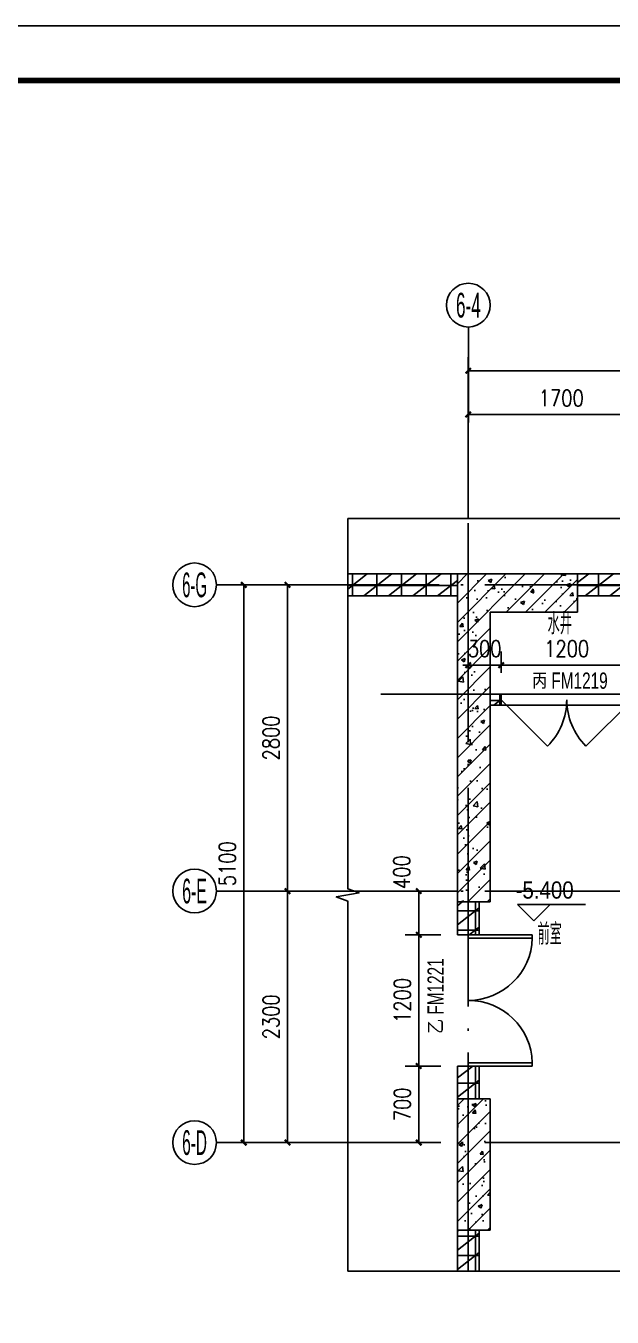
# Model space of a CAD drawing. Extents: x 718358 to 1668613, y -348838 to -159582.
# Drawn here: x 739264 to 744626, y -183089 to -171281 of the extents above; entities that cross this region are included whole.
import ezdxf
from ezdxf.enums import TextEntityAlignment as Align

# ---------------------------------------------------------------- set-up
doc = ezdxf.new("R2010")
doc.units = 0
doc.header["$LTSCALE"] = 1000
doc.linetypes.add('DOTE', pattern=[2.42, 2, -0.2, 0.02, -0.2])
for name, color, linetype in [('建-可见线', 7, 'Continuous'), ('建-图框', 4, 'Continuous'), ('建-墙体', 2, 'Continuous'), ('建-尺寸', 73, 'Continuous'), ('建-影线', 8, 'Continuous'), ('建-房间名', 7, 'Continuous'), ('建-柱子', 6, 'Continuous'), ('建-标高', 3, 'Continuous'), ('建-符号', 3, 'Continuous'), ('建-轴标', 3, 'Continuous'), ('建-轴网', 14, 'DOTE'), ('建-门', 4, 'Continuous'), ('建-门窗-编号', 7, 'Continuous')]:
    doc.layers.add(name, color=color, linetype=linetype)
doc.styles.add('_TCH_AXIS', font='gt宽度调整.shx', dxfattribs={"bigfont": 'gt国标汉字.shx'})
doc.styles.add('_TCH_DIM', font='gt单线西文.shx', dxfattribs={"width": 0.8, "bigfont": 'gt单线中文.shx'})
doc.styles.add('_TCH_WINDOW', font='gt单线西文.shx', dxfattribs={"height": 3.5, "bigfont": 'gt单线中文.shx'})
doc.styles.add('DIM_FONT', font='SIMPLEX.shx', dxfattribs={"width": 0.8, "bigfont": 'GBCBIG.shx'})
doc.dimstyles.new('DIMN50', dxfattribs={"dimscale": 0.5, "dimtxt": 300, "dimasz": 100, "dimexe": 250, "dimexo": 300, "dimgap": 150, "dimtad": 1, "dimdec": 0, "dimzin": 0, "dimdsep": 46, "dimtxsty": 'DIM_FONT', "dimblk": 'ARCHTICK', "dimcen": 0.09, "dimdle": 1, "dimclrt": 7, "dimazin": 2, "dimtfac": 1, "dimtdec": 0, "dimtix": 1, "dimtmove": 2, "dimatfit": 3, "dimldrblk": 'ARCHTICK', "dimfxl": 1, "dimtolj": 1, "dimtzin": 0, "dimarcsym": 0})
pattern_1 = [(0, (0, 0), (0, 175), []), (37.875, (200, 0), (-84.807639, 109.038328), []), (90, (200, 0), (-225, 1e-14), [])]
pattern_2 = [(45, (0, 0), (-88.388348, 88.388348), []), (50, (0, 0), (358.63009, -31.37607), [37.5, -412.5]), (355, (0, 0), (-69.37567, 376.09607), [30, -330]), (100.4514, (29.9, -2.6), (289.25469, 344.71977), [31.8701, -350.57106]), (46.1842, (0, 100), (533.62052, -82.7595), [56.25, -618.75]), (96.6356, (44.47, 93.1), (467.33135, 487.05894), [47.80514, -525.8565]), (351.1842, (0, 100), (467.33097, 487.0593), [45, -495]), (21, (50, 75), (298.45353, -201.30945), [37.5, -412.5]), (326, (50, 75), (121.65767, 362.57502), [30, -330]), (71.4514, (74.87, 58.22), (420.11131, 161.26525), [31.8701, -350.57106]), (37.5, (0, 0), (6.079928, 166.446927), [0, -326, 0, -335, 0, -331.25]), (7.5, (0, 0), (131.53477, 197.205856), [0, -191, 0, -318.5, 0, -126.25]), (327.5, (-111.5, 0), (266.911218, -11.277436), [0, -125, 0, -390, 0, -517.5]), (317.5, (-161.5, 0), (291.593085, 50.05249), [0, -162.5, 0, -259, 0, -367.5])]

# ---------------------------------------------------------------- blocks, each defined once
blk = doc.blocks.new('_ArchTick')
at = {"color": 0, "linetype": 'ByBlock', "const_width": 0.4}
blk.add_lwpolyline([(-0.5, -0.5), (0.5, 0.5)], dxfattribs=at)
blk = doc.blocks.new('*D792')
at = {"layer": 'Defpoints', "color": 0, "transparency": 16777216}
for p in [(743610, -177127), (743310, -177347), (743610, -177347)]:
    blk.add_point(p, dxfattribs=at)
at = {"layer": '建-尺寸', "color": 0, "lineweight": -2, "transparency": 16777216}
for p, q in [((743310, -177197), (743310, -177002)), ((743610, -177197), (743610, -177002)), ((743310, -177127), (743260, -177127)), ((743310, -177127), (743610, -177127)), ((743610, -177127), (743660, -177127))]:
    blk.add_line(p, q, dxfattribs=at)
at = {"layer": '建-尺寸', "color": 0, "lineweight": -2, "transparency": 16777216, "xscale": 50, "yscale": 50, "zscale": 50}
blk.add_blockref('_ArchTick', (743310, -177127), dxfattribs=at)
at = {"layer": '建-尺寸', "color": 0, "lineweight": -2, "transparency": 16777216, "xscale": 50, "yscale": 50, "zscale": 50, "rotation": 180}
blk.add_blockref('_ArchTick', (743610, -177127), dxfattribs=at)
at = {"layer": '建-尺寸', "color": 7, "transparency": 16777216, "insert": (743460, -176977), "char_height": 150, "attachment_point": 5, "style": 'DIM_FONT'}
blk.add_mtext('\\A1;300', dxfattribs=at)
blk = doc.blocks.new('*D793')
at = {"layer": 'Defpoints', "color": 0, "transparency": 16777216}
for p in [(744810, -177127), (743610, -177347), (744810, -177347)]:
    blk.add_point(p, dxfattribs=at)
at = {"layer": '建-尺寸', "color": 0, "lineweight": -2, "transparency": 16777216}
for p, q in [((743610, -177197), (743610, -177002)), ((744810, -177197), (744810, -177002)), ((743610, -177127), (744811, -177127))]:
    blk.add_line(p, q, dxfattribs=at)
at = {"layer": '建-尺寸', "color": 0, "lineweight": -2, "transparency": 16777216, "xscale": 50, "yscale": 50, "zscale": 50, "rotation": 180}
blk.add_blockref('_ArchTick', (743610, -177127), dxfattribs=at)
at = {"layer": '建-尺寸', "color": 0, "lineweight": -2, "transparency": 16777216, "xscale": 50, "yscale": 50, "zscale": 50}
blk.add_blockref('_ArchTick', (744810, -177127), dxfattribs=at)
at = {"layer": '建-尺寸', "color": 7, "transparency": 16777216, "insert": (744210, -176977), "char_height": 150, "attachment_point": 5, "style": 'DIM_FONT'}
blk.add_mtext('\\A1;1200', dxfattribs=at)
blk = doc.blocks.new('*D832')
at = {"layer": 'Defpoints', "color": 0, "transparency": 16777216}
for p in [(742857, -180793), (743210, -180793), (743210, -181493)]:
    blk.add_point(p, dxfattribs=at)
at = {"layer": '建-尺寸', "color": 0, "lineweight": -2, "transparency": 16777216}
for p, q in [((742857, -181493), (742857, -180792)), ((743060, -180793), (742732, -180793)), ((743060, -181493), (742732, -181493))]:
    blk.add_line(p, q, dxfattribs=at)
at = {"layer": '建-尺寸', "color": 0, "lineweight": -2, "transparency": 16777216, "xscale": 50, "yscale": 50, "zscale": 50}
for p, rotation in [((742857, -180793), 90), ((742857, -181493), 270)]:
    blk.add_blockref('_ArchTick', p, dxfattribs=dict(at, rotation=rotation))
at = {"layer": '建-尺寸', "color": 7, "transparency": 16777216, "insert": (742707, -181143), "char_height": 150, "attachment_point": 5, "rotation": 90, "style": 'DIM_FONT'}
blk.add_mtext('\\A1;700', dxfattribs=at)
blk = doc.blocks.new('*D833')
at = {"layer": 'Defpoints', "color": 0, "transparency": 16777216}
for p in [(742857, -179593), (743210, -179593), (743210, -180793)]:
    blk.add_point(p, dxfattribs=at)
at = {"layer": '建-尺寸', "color": 0, "lineweight": -2, "transparency": 16777216}
for p, q in [((743060, -179593), (742732, -179593)), ((742857, -180793), (742857, -179592)), ((743060, -180793), (742732, -180793))]:
    blk.add_line(p, q, dxfattribs=at)
at = {"layer": '建-尺寸', "color": 0, "lineweight": -2, "transparency": 16777216, "xscale": 50, "yscale": 50, "zscale": 50}
for p, rotation in [((742857, -179593), 90), ((742857, -180793), 270)]:
    blk.add_blockref('_ArchTick', p, dxfattribs=dict(at, rotation=rotation))
at = {"layer": '建-尺寸', "color": 7, "transparency": 16777216, "insert": (742707, -180193), "char_height": 150, "attachment_point": 5, "rotation": 90, "style": 'DIM_FONT'}
blk.add_mtext('\\A1;1200', dxfattribs=at)
blk = doc.blocks.new('*D834')
at = {"layer": 'Defpoints', "color": 0, "transparency": 16777216}
for p in [(742857, -179193), (743210, -179193), (743210, -179593)]:
    blk.add_point(p, dxfattribs=at)
at = {"layer": '建-尺寸', "color": 0, "lineweight": -2, "transparency": 16777216}
for p, q in [((743060, -179193), (742732, -179193)), ((742857, -179593), (742857, -179192)), ((743060, -179593), (742732, -179593))]:
    blk.add_line(p, q, dxfattribs=at)
at = {"layer": '建-尺寸', "color": 0, "lineweight": -2, "transparency": 16777216, "xscale": 50, "yscale": 50, "zscale": 50}
for p, rotation in [((742857, -179193), 90), ((742857, -179593), 270)]:
    blk.add_blockref('_ArchTick', p, dxfattribs=dict(at, rotation=rotation))
at = {"layer": '建-尺寸', "color": 7, "transparency": 16777216, "insert": (742702, -179020), "char_height": 150, "attachment_point": 5, "rotation": 90, "style": 'DIM_FONT'}
blk.add_mtext('\\A1;400', dxfattribs=at)
blk = doc.blocks.new('*D1061')
at = {"layer": 'Defpoints', "color": 0, "transparency": 16777216}
for p in [(754211, -174435), (743310, -175785), (754211, -175785)]:
    blk.add_point(p, dxfattribs=at)
at = {"layer": '建-尺寸', "color": 0, "lineweight": -2, "transparency": 16777216}
for p, q in [((743310, -175635), (743310, -174310)), ((754211, -175635), (754211, -174310)), ((743310, -174435), (754211, -174435))]:
    blk.add_line(p, q, dxfattribs=at)
at = {"layer": '建-尺寸', "color": 0, "lineweight": -2, "transparency": 16777216, "xscale": 50, "yscale": 50, "zscale": 50, "rotation": 180}
blk.add_blockref('_ArchTick', (743310, -174435), dxfattribs=at)
at = {"layer": '建-尺寸', "color": 0, "lineweight": -2, "transparency": 16777216, "xscale": 50, "yscale": 50, "zscale": 50}
blk.add_blockref('_ArchTick', (754211, -174435), dxfattribs=at)
at = {"layer": '建-尺寸', "color": 7, "transparency": 16777216, "insert": (748760, -174285), "char_height": 150, "attachment_point": 5, "style": 'DIM_FONT'}
blk.add_mtext('\\A1;10900', dxfattribs=at)
blk = doc.blocks.new('*D1073')
at = {"layer": 'Defpoints', "color": 0, "transparency": 16777216}
for p in [(745010, -174835), (743310, -175785), (745010, -175785)]:
    blk.add_point(p, dxfattribs=at)
at = {"layer": '建-尺寸', "color": 0, "lineweight": -2, "transparency": 16777216}
for p, q in [((743310, -175635), (743310, -174710)), ((745010, -175635), (745010, -174710)), ((743310, -174835), (745011, -174835))]:
    blk.add_line(p, q, dxfattribs=at)
at = {"layer": '建-尺寸', "color": 0, "lineweight": -2, "transparency": 16777216, "xscale": 50, "yscale": 50, "zscale": 50, "rotation": 180}
blk.add_blockref('_ArchTick', (743310, -174835), dxfattribs=at)
at = {"layer": '建-尺寸', "color": 0, "lineweight": -2, "transparency": 16777216, "xscale": 50, "yscale": 50, "zscale": 50}
blk.add_blockref('_ArchTick', (745010, -174835), dxfattribs=at)
at = {"layer": '建-尺寸', "color": 7, "transparency": 16777216, "insert": (744160, -174685), "char_height": 150, "attachment_point": 5, "style": 'DIM_FONT'}
blk.add_mtext('\\A1;1700', dxfattribs=at)
blk = doc.blocks.new('*D1074')
at = {"layer": 'Defpoints', "color": 0, "transparency": 16777216}
for p in [(741657, -179193), (742157, -179193), (742157, -181493)]:
    blk.add_point(p, dxfattribs=at)
at = {"layer": '建-尺寸', "color": 0, "lineweight": -2, "transparency": 16777216}
for p, q in [((742007, -179193), (741532, -179193)), ((741657, -181493), (741657, -179192)), ((742007, -181493), (741532, -181493))]:
    blk.add_line(p, q, dxfattribs=at)
at = {"layer": '建-尺寸', "color": 0, "lineweight": -2, "transparency": 16777216, "xscale": 50, "yscale": 50, "zscale": 50}
for p, rotation in [((741657, -179193), 90), ((741657, -181493), 270)]:
    blk.add_blockref('_ArchTick', p, dxfattribs=dict(at, rotation=rotation))
at = {"layer": '建-尺寸', "color": 7, "transparency": 16777216, "insert": (741507, -180343), "char_height": 150, "attachment_point": 5, "rotation": 90, "style": 'DIM_FONT'}
blk.add_mtext('\\A1;2300', dxfattribs=at)
blk = doc.blocks.new('*D1075')
at = {"layer": 'Defpoints', "color": 0, "transparency": 16777216}
for p in [(741657, -176393), (742157, -176393), (742157, -179193)]:
    blk.add_point(p, dxfattribs=at)
at = {"layer": '建-尺寸', "color": 0, "lineweight": -2, "transparency": 16777216}
for p, q in [((742007, -176393), (741532, -176393)), ((741657, -179193), (741657, -176392)), ((742007, -179193), (741532, -179193))]:
    blk.add_line(p, q, dxfattribs=at)
at = {"layer": '建-尺寸', "color": 0, "lineweight": -2, "transparency": 16777216, "xscale": 50, "yscale": 50, "zscale": 50}
for p, rotation in [((741657, -176393), 90), ((741657, -179193), 270)]:
    blk.add_blockref('_ArchTick', p, dxfattribs=dict(at, rotation=rotation))
at = {"layer": '建-尺寸', "color": 7, "transparency": 16777216, "insert": (741507, -177793), "char_height": 150, "attachment_point": 5, "rotation": 90, "style": 'DIM_FONT'}
blk.add_mtext('\\A1;2800', dxfattribs=at)
blk = doc.blocks.new('*D1076')
at = {"layer": 'Defpoints', "color": 0, "transparency": 16777216}
for p in [(741257, -176393), (741857, -176393), (741857, -181493)]:
    blk.add_point(p, dxfattribs=at)
at = {"layer": '建-尺寸', "color": 0, "lineweight": -2, "transparency": 16777216}
for p, q in [((741707, -176393), (741132, -176393)), ((741257, -181493), (741257, -176392)), ((741707, -181493), (741132, -181493))]:
    blk.add_line(p, q, dxfattribs=at)
at = {"layer": '建-尺寸', "color": 0, "lineweight": -2, "transparency": 16777216, "xscale": 50, "yscale": 50, "zscale": 50}
for p, rotation in [((741257, -176393), 90), ((741257, -181493), 270)]:
    blk.add_blockref('_ArchTick', p, dxfattribs=dict(at, rotation=rotation))
at = {"layer": '建-尺寸', "color": 7, "transparency": 16777216, "insert": (741107, -178943), "char_height": 150, "attachment_point": 5, "rotation": 90, "style": 'DIM_FONT'}
blk.add_mtext('\\A1;5100', dxfattribs=at)

msp = doc.modelspace()

# ---------------------------------------------------------------- hatches: boundary and pattern name
at = {"layer": '建-影线'}
h = msp.add_hatch(dxfattribs=at)
h.set_pattern_fill('空心砖', color=256, scale=50, style=0)
h.set_pattern_definition(pattern_1)
h.paths.add_polyline_path([(742207.3, -176492.7), (743210.2, -176492.7), (743210.2, -176292.7), (742207.3, -176292.7)])
h = msp.add_hatch(dxfattribs=at)
h.set_pattern_fill('钢筋混凝土', color=256, scale=50, style=0)
h.set_pattern_definition(pattern_2)
h.paths.add_polyline_path([(744310.3, -176292.7), (743210.3, -176292.7), (743210.3, -179292.7), (743510.3, -179292.7), (743510.3, -176642.7), (744310.3, -176642.7)])
h = msp.add_hatch(dxfattribs=at)
h.set_pattern_fill('空心砖', color=256, scale=50, style=0)
h.set_pattern_definition(pattern_1)
h.paths.add_polyline_path([(744310.3, -176292.7), (744310.3, -176492.7), (744910.3, -176492.7), (744910.3, -176292.7)])
h = msp.add_hatch(dxfattribs=at)
h.set_pattern_fill('空心砖', color=256, scale=50, style=0)
h.set_pattern_definition(pattern_1)
h.paths.add_polyline_path([(743510.3, -177492.9), (743610.3, -177492.9), (743610.3, -177392.9), (743510.3, -177392.9)])
h = msp.add_hatch(dxfattribs=at)
h.set_pattern_fill('空心砖', color=256, scale=50, style=0)
h.set_pattern_definition(pattern_1)
h.paths.add_polyline_path([(743410.3, -179292.7), (743210.3, -179292.7), (743210.3, -179592.7), (743410.3, -179592.7)])
h = msp.add_hatch(dxfattribs=at)
h.set_pattern_fill('空心砖', color=256, scale=50, style=0)
h.set_pattern_definition(pattern_1)
h.paths.add_polyline_path([(743410.3, -181092.7), (743410.3, -180792.7), (743210.3, -180792.7), (743210.3, -181092.7)])
h = msp.add_hatch(dxfattribs=at)
h.set_pattern_fill('钢筋混凝土', color=256, scale=50, style=0)
h.set_pattern_definition(pattern_2)
h.paths.add_polyline_path([(743510.3, -181092.7), (743210.3, -181092.7), (743210.3, -182292.7), (743510.3, -182292.7)])
h = msp.add_hatch(dxfattribs=at)
h.set_pattern_fill('空心砖', color=256, scale=50, style=0)
h.set_pattern_definition(pattern_1)
h.paths.add_polyline_path([(743410.3, -182670), (743410.3, -182292.7), (743210.3, -182292.7), (743210.3, -182670)])

# ---------------------------------------------------------------- linework, layer by layer
at = {"layer": '建-可见线'}
msp.add_lwpolyline([(742207.3, -179192.7), (743210.3, -179192.7)], dxfattribs=at)
at = {"layer": '建-图框'}
msp.add_lwpolyline([(718358.1, -200980.7), (760408.1, -200980.7), (760408.1, -171280.7), (718358.1, -171280.7)], close=True, dxfattribs=at)
at = {"layer": '建-图框', "const_width": 50}
msp.add_lwpolyline([(719608.1, -200480.7), (759908.1, -200480.7), (759908.1, -171780.7), (719608.1, -171780.7)], close=True, dxfattribs=at)
at = {"layer": '建-墙体'}
for p, q in [((742207.3, -176292.7), (743210.2, -176292.7)), ((743210.2, -176292.7), (743210.2, -176492.7)), ((744310.3, -176292.7), (744910.3, -176292.7)), ((742207.3, -176492.7), (743210.2, -176492.7)), ((744310.3, -176492.7), (744910.3, -176492.7)), ((743610.3, -177392.9), (743510.3, -177392.9)), ((743610.3, -177492.9), (743610.3, -177392.9)), ((743510.3, -177492.9), (743610.3, -177492.9)), ((743210.3, -179292.7), (743210.3, -179592.7)), ((743410.3, -179592.7), (743410.3, -179292.7)), ((743210.3, -179592.7), (743410.3, -179592.7)), ((743410.3, -180792.7), (743210.3, -180792.7)), ((743210.3, -180792.7), (743210.3, -181092.7)), ((743410.3, -181092.7), (743410.3, -180792.7)), ((743210.3, -182292.7), (743210.3, -182670)), ((743410.3, -182292.7), (743410.3, -182670))]:
    msp.add_line(p, q, dxfattribs=at)
at = {"layer": '建-柱子'}
for p, q in [((744310.3, -176292.7), (743210.3, -176292.7)), ((743210.3, -176292.7), (743210.3, -179292.7)), ((744310.3, -176642.7), (744310.3, -176292.7)), ((743510.3, -179292.7), (743510.3, -176642.7)), ((743510.3, -176642.7), (744310.3, -176642.7)), ((743210.3, -179292.7), (743510.3, -179292.7)), ((743510.3, -181092.7), (743210.3, -181092.7)), ((743210.3, -181092.7), (743210.3, -182292.7)), ((743510.3, -182292.7), (743510.3, -181092.7)), ((743210.3, -182292.7), (743510.3, -182292.7))]:
    msp.add_line(p, q, dxfattribs=at)
at = {"layer": '建-标高'}
for p, q in [((743908.7, -179464.6), (743758.7, -179314.6)), ((743758.7, -179314.6), (744382, -179314.6)), ((743908.7, -179464.6), (744058.7, -179314.6))]:
    msp.add_line(p, q, dxfattribs=at)
at = {"layer": '建-符号'}
for points in [[(755142.5, -175785.2), (748731.2, -175785.2), (748692.9, -175890.2), (748655.9, -175680.2), (748618.7, -175785.2), (742207.3, -175785.2)], [(742207.3, -175785.2), (742207.3, -179171.4), (742312.3, -179209.6), (742102.3, -179246.6), (742207.3, -179283.9), (742207.3, -182670)], [(742207.3, -182670), (748618.7, -182670), (748656.9, -182565), (748693.9, -182775), (748731.2, -182670), (755142.5, -182670)]]:
    msp.add_lwpolyline(points, dxfattribs=at)
at = {"layer": '建-轴标'}
for p, q in [((743310.3, -175785.2), (743310.8, -174035)), ((742207.3, -176392.7), (741007.3, -176392.7)), ((742207.3, -179192.7), (741007.3, -179192.7)), ((742207.3, -181492.7), (741007.3, -181492.7))]:
    msp.add_line(p, q, dxfattribs=at)
for centre in [(743310.8, -173835), (740807.3, -176392.7), (740807.3, -179192.7), (740807.3, -181492.7)]:
    msp.add_circle(centre, 200, dxfattribs=at)
at = {"layer": '建-轴网'}
for p, q in [((743310.3, -182670), (743310.3, -175785.2)), ((755142.5, -176392.7), (742207.3, -176392.7)), ((746010.3, -177392.9), (742510.3, -177392.9)), ((755142.5, -179192.7), (742207.3, -179192.7)), ((755142.5, -181492.7), (742207.3, -181492.7))]:
    msp.add_line(p, q, dxfattribs=at)
at = {"layer": '建-门'}
for p, q in [((743610.3, -177392.9), (744810.3, -177392.9)), ((743610.3, -177442.9), (744034.6, -177867.2)), ((744810.3, -177442.9), (744386.1, -177867.2)), ((743610.3, -177492.9), (744810.3, -177492.9)), ((743310.3, -179592.7), (743895.3, -179592.7)), ((743310.3, -179592.7), (743310.3, -179622.7)), ((743895.3, -179622.7), (743895.3, -179592.7)), ((743310.3, -179622.7), (743895.3, -179622.7)), ((743310.3, -180762.7), (743895.3, -180762.7)), ((743310.3, -180792.7), (743310.3, -180762.7)), ((743895.3, -180762.7), (743895.3, -180792.7)), ((743310.3, -180792.7), (743895.3, -180792.7))]:
    msp.add_line(p, q, dxfattribs=at)
for centre, radius, start, end in [((743610.3, -177442.9), 600, 315, 0), ((744810.3, -177442.9), 600, 180, 225), ((743310.3, -179607.7), 585, 270, 358.53072), ((743310.3, -180777.7), 585, 1.46928, 90)]:
    msp.add_arc(centre, radius, start, end, dxfattribs=at)

# ---------------------------------------------------------------- texts
at = {"layer": '建-房间名', "style": 'DIM_FONT', "width": 0.8}
for s, p in [('水井', (744035.3, -176845)), ('前室', (743943.2, -179682.8))]:
    msp.add_text(s, height=192.91, dxfattribs=at).set_placement(p)
at = {"layer": '建-标高', "style": '_TCH_DIM', "width": 0.888889}
msp.add_text('-5.400', height=157.5, dxfattribs=at).set_placement((743743, -179262.1))
at = {"layer": '建-轴标', "style": '_TCH_AXIS'}
for s, width, p, p2 in [('6-4', 0.344262, (743197.7, -173948.1), (743424, -173948.1)), ('6-G', 0.344262, (740694.2, -176505.8), (740920.5, -176505.8)), ('6-E', 0.355932, (740694.2, -179305.8), (740920.5, -179305.8)), ('6-D', 0.35, (740694.2, -181605.8), (740920.5, -181605.8))]:
    msp.add_text(s, height=226.27, dxfattribs=dict(at, width=width)).set_placement(p, p2, align=Align.FIT)
at = {"layer": '建-门窗-编号', "style": '_TCH_WINDOW'}
for s, rotation, p in [('丙', 0, (743894.8, -177342.9)), ('乙', 90, (743085.3, -180498.2))]:
    msp.add_text(s, height=143.3, rotation=rotation, dxfattribs=at).set_placement(p)
at = {"layer": '建-门窗-编号', "style": '_TCH_WINDOW', "width": 0.705882}
for s, rotation, p in [('FM1219', 0, (744069.8, -177342.9)), ('FM1221', 90, (743085.3, -180323.2))]:
    msp.add_text(s, height=148.75, rotation=rotation, dxfattribs=at).set_placement(p)

# ---------------------------------------------------------------- dimensions: what is measured, and where the dimension line sits
at = {"layer": '建-尺寸'}
for p1, p2, distance, picture, middle in [((743310.4, -175785.2), (754210.6, -175785.2), 1350.2, '*D1061', (748760.5, -174285)), ((743310.3, -175785), (745010.3, -175785), 950, '*D1073', (744160.3, -174685)), ((741857.3, -181492.7), (741857.3, -176392.7), 600, '*D1076', (741107.3, -178942.7)), ((742157.3, -179192.7), (742157.3, -176392.7), 500, '*D1075', (741507.3, -177792.7)), ((743310.3, -177346.9), (743610.3, -177346.9), 220.4, '*D792', (743460.3, -176976.5)), ((743610.3, -177346.9), (744810.3, -177346.9), 220.4, '*D793', (744210.3, -176976.5)), ((742157.3, -181492.7), (742157.3, -179192.7), 500, '*D1074', (741507.3, -180342.7)), ((743210.3, -180792.7), (743210.3, -179592.7), 352.9, '*D833', (742707.4, -180192.7)), ((743210.3, -181492.7), (743210.3, -180792.7), 352.9, '*D832', (742707.4, -181142.7))]:
    dim = msp.add_aligned_dim(p1=p1, p2=p2, distance=distance, dimstyle='DIMN50', dxfattribs=at)
    dim.commit()
    dim.dimension.update_dxf_attribs({"geometry": picture, "text_midpoint": middle})
dim = msp.add_linear_dim(base=(742857.4, -179192.7), p1=(743210.3, -179592.7), p2=(743210.3, -179192.7), angle=90, dimstyle='DIMN50', dxfattribs=at)
dim.commit()
dim.dimension.update_dxf_attribs({"geometry": '*D834', "text_midpoint": (742702.4, -179020.3), "dimtype": 161})

doc.saveas('drawing.dxf')
